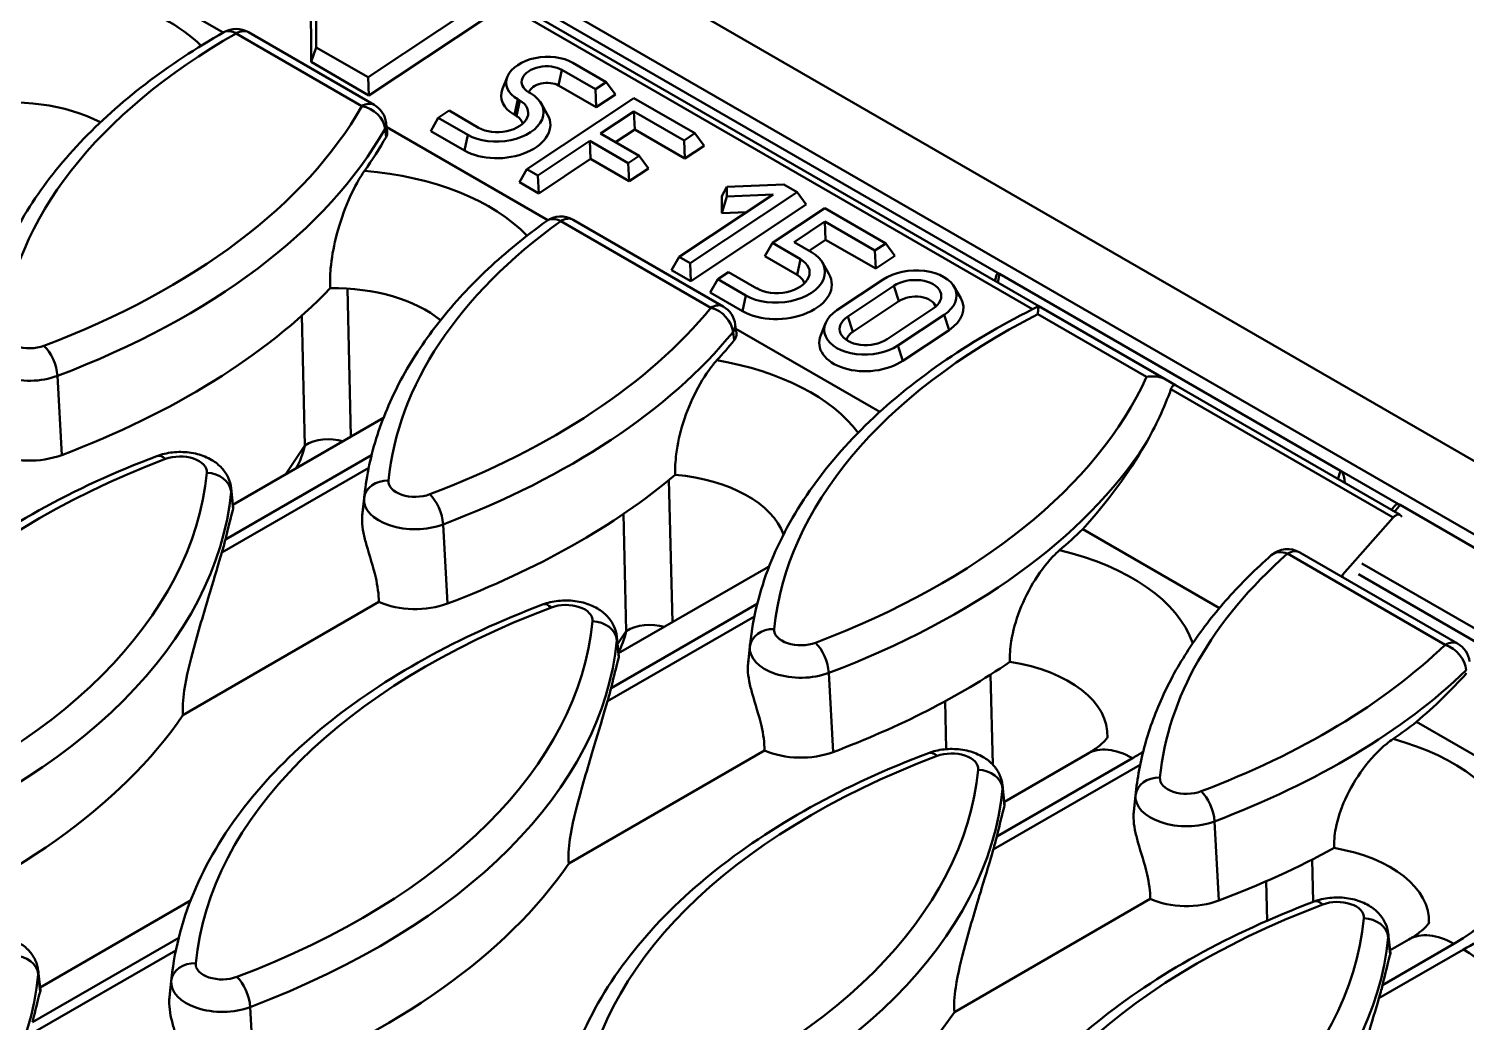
# Model space of a CAD drawing. Header units: millimetres. Extents: x 0 to 2219, y -32 to 1188.
# Drawn here: x 335.39 to 370.53, y 152.31 to 176.59 of the extents above; entities that cross this region are included whole.
import ezdxf

# ---------------------------------------------------------------- set-up
doc = ezdxf.new("R2010")
doc.units = ezdxf.units.MM
doc.header["$LTSCALE"] = 2
doc.layers.add('Sichtbar (ISO)', color=7, linetype='Continuous', lineweight=50)
doc.layers.add('Sichtbar schmal (ISO)', color=7, linetype='Continuous', lineweight=50)

msp = doc.modelspace()

# ---------------------------------------------------------------- linework, layer by layer
at = {"layer": 'Sichtbar (ISO)'}
for p, q in [((391.2896, 154.1523), (249.8683, 235.802)), ((325.0479, 190.0366), (360.0771, 169.8125)), ((340.1418, 176.4973), (335.3469, 179.2657)), ((342.4167, 176.1378), (342.4123, 178.0712)), ((342.2926, 175.7808), (342.2886, 177.5337)), ((346.3005, 177.1419), (343.6853, 175.4054)), ((346.5273, 176.8372), (343.7068, 174.9643)), ((340.7591, 176.5072), (343.8322, 174.7329)), ((342.2926, 175.7808), (342.4167, 176.1378)), ((343.6853, 175.4054), (342.4167, 176.1378)), ((343.7068, 174.9643), (342.2926, 175.7808)), ((348.6898, 175.7625), (349.5061, 175.2912)), ((343.7068, 174.9643), (343.6853, 175.4054)), ((347.0931, 175.423), (346.9734, 175.126)), ((349.2413, 175.1154), (348.425, 175.5867)), ((347.6086, 175.0445), (347.6557, 175.0173)), ((349.2628, 174.6743), (348.3435, 175.205)), ((349.5061, 175.2912), (349.2413, 175.1154)), ((349.2628, 174.6743), (349.2413, 175.1154)), ((349.7328, 174.9865), (349.2628, 174.6743)), ((349.7328, 174.9865), (349.5061, 175.2912)), ((347.3909, 174.8415), (347.3438, 174.8687)), ((347.5682, 173.1636), (350.1834, 174.9002)), ((347.9154, 174.7709), (348.074, 174.4926)), ((350.1834, 174.9002), (351.6745, 174.0392)), ((345.2153, 174.0934), (345.3997, 174.4156)), ((345.3997, 174.4156), (345.6645, 174.5914)), ((346.1217, 173.9987), (345.3997, 174.4156)), ((345.6645, 174.5914), (346.3865, 174.1745)), ((347.3095, 174.4599), (347.2623, 174.4871)), ((350.1841, 174.5711), (349.3677, 174.0289)), ((351.4098, 173.8634), (350.1841, 174.5711)), ((350.2056, 174.13), (350.1841, 174.5711)), ((344.1284, 174.28), (344.1535, 174.0786)), ((348.0803, 171.914), (344.1397, 174.1892)), ((346.0402, 173.6171), (345.2153, 174.0934)), ((349.3677, 174.0289), (350.3105, 173.4846)), ((350.2056, 174.13), (349.7345, 173.8172)), ((351.4312, 173.4224), (350.2056, 174.13)), ((351.6745, 174.0392), (351.4098, 173.8634)), ((351.9013, 173.7345), (351.6745, 174.0392)), ((349.1029, 173.8531), (347.8337, 173.0103)), ((350.0457, 173.3088), (349.1029, 173.8531)), ((349.1244, 173.412), (349.1029, 173.8531)), ((351.4312, 173.4224), (351.4098, 173.8634)), ((351.9013, 173.7345), (351.4312, 173.4224)), ((349.1244, 173.412), (347.8552, 172.5692)), ((350.0672, 172.8677), (349.1244, 173.412)), ((350.3105, 173.4846), (350.0457, 173.3088)), ((350.0672, 172.8677), (350.0457, 173.3088)), ((350.5373, 173.1799), (350.3105, 173.4846)), ((347.3837, 172.8414), (347.5682, 173.1636)), ((347.8337, 173.0103), (347.5682, 173.1636)), ((347.8552, 172.5692), (347.8337, 173.0103)), ((350.5373, 173.1799), (350.0672, 172.8677)), ((347.8552, 172.5692), (347.3837, 172.8414)), ((351.2889, 171.0154), (353.5898, 172.5433)), ((354.1696, 172.5987), (351.5544, 170.8621)), ((352.3311, 172.4984), (352.4556, 172.7278)), ((352.4556, 172.7278), (353.8438, 172.7868)), ((352.4561, 172.4951), (352.4556, 172.7278)), ((353.5898, 172.5433), (352.4561, 172.4951)), ((353.8438, 172.7868), (354.1696, 172.5987)), ((354.3964, 172.294), (354.1696, 172.5987)), ((354.3964, 172.294), (351.5759, 170.4211)), ((352.3321, 172.0853), (352.3311, 172.4984)), ((352.3321, 172.0853), (352.4561, 172.4951)), ((353.5668, 171.3576), (354.8469, 172.2077)), ((354.8469, 172.2077), (356.3381, 171.3467)), ((348.6972, 171.9241), (352.366, 169.8059)), ((352.9389, 172.111), (352.3321, 172.0853)), ((354.8477, 171.8785), (354.097, 171.3801)), ((356.0733, 171.1709), (354.8477, 171.8785)), ((354.8691, 171.4375), (354.8477, 171.8785)), ((353.3823, 171.0354), (353.5668, 171.3576)), ((354.2558, 170.9598), (353.5668, 171.3576)), ((354.097, 171.3801), (354.5205, 171.1356)), ((354.8691, 171.4375), (354.4638, 171.1684)), ((356.0948, 170.7299), (354.8691, 171.4375)), ((356.3381, 171.3467), (356.0733, 171.1709)), ((356.0948, 170.7299), (356.0733, 171.1709)), ((356.5648, 171.042), (356.3381, 171.3467)), ((351.1045, 170.6932), (351.2889, 171.0154)), ((351.5544, 170.8621), (351.2889, 171.0154)), ((351.5759, 170.4211), (351.5544, 170.8621)), ((354.1743, 170.5782), (353.3823, 171.0354)), ((354.7913, 170.8786), (354.9499, 170.6004)), ((356.5648, 171.042), (356.0948, 170.7299)), ((351.5759, 170.4211), (351.1045, 170.6932)), ((352.0473, 170.1489), (352.2317, 170.4711)), ((352.2317, 170.4711), (352.4965, 170.6469)), ((352.9207, 170.0733), (352.2317, 170.4711)), ((352.4965, 170.6469), (353.1855, 170.2491)), ((355.1437, 169.7128), (356.2719, 170.462)), ((359.022, 170.4816), (359.0127, 170.4271)), ((359.088, 170.621), (367.4884, 165.7711)), ((367.4538, 165.7869), (359.1154, 170.6011)), ((352.8393, 169.6917), (352.0473, 170.1489)), ((355.4092, 169.5595), (356.5374, 170.3087)), ((358.0127, 170.2864), (358.1712, 170.0081)), ((356.6615, 169.9358), (355.5333, 169.1866)), ((357.4975, 169.7544), (356.3693, 169.0052)), ((363.1856, 168.0178), (360.0771, 169.8125)), ((354.8688, 169.4011), (354.7491, 169.104)), ((357.763, 169.6011), (356.6348, 168.8519)), ((352.6617, 169.3573), (352.6885, 169.1523)), ((356.1941, 167.2295), (352.6742, 169.2618)), ((357.8872, 169.2282), (356.759, 168.479)), ((363.4201, 167.8824), (363.1856, 168.0178)), ((363.4201, 167.8824), (368.9136, 164.7108)), ((340.3815, 164.9593), (344.0607, 167.0834)), ((340.3382, 165.3624), (340.3886, 164.8933)), ((343.5957, 165.1895), (343.5539, 164.8006)), ((368.6961, 164.8363), (368.7957, 164.9515)), ((368.9163, 164.955), (378.5908, 159.3694)), ((368.7442, 164.6479), (367.5072, 163.2447)), ((364.4957, 162.4366), (361.1544, 164.3657)), ((366.4597, 163.7961), (370.3157, 161.5698)), ((349.8096, 161.3304), (353.4124, 163.4105)), ((339.1608, 159.8197), (343.9495, 162.5844)), ((349.7663, 161.7335), (349.8167, 161.2644)), ((353.0238, 161.5607), (352.982, 161.1717)), ((373.001, 157.5261), (369.315, 159.6542)), ((348.5889, 156.1908), (353.3776, 158.9556)), ((359.2377, 157.7015), (361.2692, 158.8744)), ((359.1944, 158.1046), (359.2448, 157.6355)), ((362.4519, 157.9318), (362.4101, 157.5428)), ((358.0169, 152.5619), (362.8057, 155.3267)), ((335.6675, 153.1654), (339.3466, 155.2896)), ((368.6225, 154.4757), (368.6729, 154.0066)), ((368.6658, 154.0726), (369.1259, 154.3383)), ((335.6242, 153.5685), (335.6746, 153.0994)), ((338.8816, 153.3957), (338.8399, 153.0067))]:
    msp.add_line(p, q, dxfattribs=at)
for centre, start, end in [((340.4591, 175.9876), 60, 119.70386), ((343.5322, 174.2133), 7.0897, 60), ((348.3972, 171.4045), 60, 125.74926), ((352.066, 169.2863), 7.4517, 60), ((366.1597, 163.2765), 60, 131.42535), ((370.0157, 161.0502), 7.75754, 60)]:
    msp.add_arc(centre, 0.6, start, end, dxfattribs=at)
for centre, major_axis, ratio, start_param, end_param in [((348.0168, 175.3156), (-0.9522, -0.0643), 0.6189493, 3.8866124, 7.0282051), ((348.0168, 175.3156), (-0.5776, -0.039), 0.6189493, 3.8866124, 7.0282051), ((346.8887, 174.508), (1.0853, 0.0733), 0.6189493, 3.8866124, 7.0282051), ((348.038, 175.0021), (-1.0975, -0.0741), 0.6189493, 5.9922772, 7.0282051), ((348.038, 175.0021), (-0.4323, -0.0292), 0.6189493, 3.8866124, 6.0299927), ((334.987, 172.9415), (3.2, 0), 0.5773503, 0.8315215, 1.8665024), ((346.8887, 174.508), (0.7106, 0.048), 0.6189493, 3.8866124, 7.0282051), ((346.9099, 174.1946), (1.2305, 0.0831), 0.6189493, 3.8866124, 6.5740934), ((346.9099, 174.1946), (0.5654, 0.0382), 0.6189493, 0.1245275, 0.7450197), ((325.1961, 177.5092), (19.91, 0), 0.5773503, 5.89143, 5.9680648), ((353.7206, 170.6045), (1.1318, 0.0765), 0.6189493, 3.8866124, 7.0282051), ((353.7206, 170.6045), (0.7572, 0.0511), 0.6189493, 3.8866124, 7.0282051), ((353.7418, 170.291), (1.2771, 0.0863), 0.6189493, 3.8866124, 6.5740934), ((353.7418, 170.291), (0.6119, 0.0413), 0.6189493, 0.0930663, 0.7450197), ((357.0175, 170.0315), (1.052, 0.0711), 0.6189493, 5.4574087, 8.5990014), ((357.0175, 170.0315), (0.6774, 0.0458), 0.6189493, 5.4574087, 8.5990014), ((359.1541, 170.0671), (-0.0601, 0.5551), 0.2405103, 0.0454619, 0.7021953), ((359.2603, 170.6891), (-0.2027, -0.0086), 0.5916926, 0.5303646, 0.7499196), ((325.1961, 175.8762), (-20.085, 0), 0.5773503, 2.1505075, 2.6352507), ((342.8437, 168.4054), (3.2, 0), 0.5773503, 0.6152651, 1.5966882), ((357.0386, 169.7181), (0.5321, 0.0359), 0.6189493, 0.1504622, 2.3158161), ((357.0386, 169.7181), (1.1973, 0.0809), 0.6189493, 5.4574087, 6.5740934), ((355.8893, 169.2824), (-1.052, -0.0711), 0.6189493, 5.4574087, 8.5990014), ((355.8893, 169.2824), (-0.6774, -0.0458), 0.6189493, 5.4574087, 8.5990014), ((355.9104, 168.9689), (-1.1973, -0.0809), 0.6189493, 5.9922772, 8.5990014), ((355.9104, 168.9689), (-0.5321, -0.0359), 0.6189493, 5.4574087, 6.1327231), ((334.6242, 173.8803), (-19.91, 0), 0.5773503, 2.6535477, 2.7010555), ((350.7258, 168.9797), (12.9143, 2.3285), 0.6955785, 5.7517842, 5.9004544), ((335.4068, 166.8726), (-1.445, 0), 0.5773503, 0.9113221, 2.1505075), ((343.9597, 169.8906), (-19.9238, -1.4024), 0.6188024, 2.5668764, 2.7461181), ((334.6242, 172.2473), (-20.085, 0), 0.5773503, 2.1505075, 2.5410656), ((350.7005, 163.8693), (3.2, 0), 0.5773503, 0.1980753, 1.4156219), ((367.6063, 165.8705), (-0.2083, -0.0079), 0.5609323, 0.7280661, 0.9476211), ((367.4223, 165.2934), (0.0141, 0.5142), 0.2834134, 5.114808, 5.9113908), ((368.9196, 164.789), (-0.1081, 0.176), 0.5635385, 5.7945313, 6.4600933), ((368.7853, 164.323), (0.108, 0.3963), 0.450394, 5.8566828, 7.0254639), ((320.4821, 165.7153), (19.91, 0), 0.5773503, 6.1148977, 6.1429316), ((344.0523, 170.2514), (-19.91, 0), 0.5773503, 2.5508831, 2.604055), ((367.8552, 163.1364), (-0.3997, -0.0261), 0.6185457, 5.7271089, 5.8894255), ((344.8349, 163.2438), (-1.445, 0), 0.5773503, 0.9113221, 2.1505075), ((344.0523, 168.6184), (-20.085, 0), 0.5773503, 2.1505075, 2.4383975), ((358.5572, 159.3332), (3.2, 0), 0.5773503, 6.2481417, 7.5963063), ((353.3878, 166.3979), (-19.9092, -1.4014), 0.6188024, 2.4532786, 2.5637305), ((329.9101, 162.0865), (19.91, 0), 0.5773503, 6.1148977, 6.1429316), ((320.4821, 164.0824), (20.085, 0), 0.5773503, 5.2921002, 5.9067594), ((353.4804, 166.6226), (-19.91, 0), 0.5773503, 2.4439766, 2.4903132), ((354.2629, 159.6149), (-1.445, 0), 0.5773503, 0.9113221, 2.1505075), ((339.3382, 158.4576), (19.91, 0), 0.5773503, 6.1148977, 6.1429316), ((353.4804, 164.9896), (-20.085, 0), 0.5773503, 2.1505075, 2.3293755), ((366.414, 154.7971), (3.2, 0), 0.5773503, 6.2481417, 7.5745235), ((329.9101, 160.4535), (20.085, 0), 0.5773503, 5.2921002, 5.9067594), ((363.691, 155.986), (-1.445, 0), 0.5773503, 0.9113221, 2.1505075), ((348.7663, 154.8287), (19.91, 0), 0.5773503, 6.1148977, 6.1429316), ((339.3382, 156.8246), (20.085, 0), 0.5773503, 5.2921002, 5.9067594)]:
    msp.add_ellipse(centre, major_axis=major_axis, ratio=ratio, start_param=start_param, end_param=end_param, dxfattribs=at)
for points, knots in [([(340.1618, 176.5087), (339.4726, 176.1156), (338.8309, 175.6921), (337.6556, 174.7911), (337.1221, 174.3136), (336.1757, 173.3124), (335.7627, 172.7886), (335.0689, 171.7038), (334.7881, 171.1426), (334.3691, 169.9952), (334.231, 169.4089), (334.1676, 168.8184)], [3.13560651, 3.13560651, 3.13560651, 3.13560651, 3.2815027, 3.2815027, 3.42739889, 3.42739889, 3.57329508, 3.57329508, 3.71919127, 3.71919127, 3.86508746, 3.86508746, 3.86508746, 3.86508746]), ([(344.1257, 173.9465), (344.1387, 173.9695), (344.1473, 173.9932), (344.1554, 174.0376), (344.156, 174.0582), (344.1535, 174.0786)], [0, 0, 0, 0, 0.031366057, 0.031366057, 0.057990317, 0.057990317, 0.057990317, 0.057990317]), ([(343.5977, 173.1202), (343.567, 173.0773), (343.5361, 173.0309), (343.3849, 172.7885), (343.266, 172.55), (343.0577, 172.0327), (342.9674, 171.7593), (342.8365, 171.2303), (342.7916, 170.9787), (342.7554, 170.5654), (342.7522, 170.4038), (342.7609, 170.2523)], [-2.65513622, -2.65513622, -2.65513622, -2.65513622, -2.59456927, -2.59456927, -2.3592991, -2.3592991, -2.14087091, -2.14087091, -1.94945056, -1.94945056, -1.81650424, -1.81650424, -1.81650424, -1.81650424]), ([(348.0466, 171.8915), (347.5332, 171.5218), (347.0571, 171.1326), (346.1873, 170.3193), (345.7936, 169.8952), (345.0954, 169.0171), (344.791, 168.563), (344.2782, 167.6309), (344.0699, 167.1529), (343.7553, 166.1807), (343.6491, 165.6866), (343.5957, 165.1895)], [3.25102436, 3.25102436, 3.25102436, 3.25102436, 3.37383698, 3.37383698, 3.4966496, 3.4966496, 3.61946222, 3.61946222, 3.74227484, 3.74227484, 3.86508746, 3.86508746, 3.86508746, 3.86508746]), ([(360.0762, 169.8126), (359.2693, 169.4144), (358.5151, 168.9776), (357.1314, 168.0355), (356.5018, 167.5302), (355.384, 166.4608), (354.8958, 165.8966), (354.0762, 164.7208), (353.7449, 164.1091), (353.2534, 162.8535), (353.0935, 162.2096), (353.0238, 161.5607)], [3.06331948, 3.06331948, 3.06331948, 3.06331948, 3.22367308, 3.22367308, 3.38402667, 3.38402667, 3.54438027, 3.54438027, 3.70473387, 3.70473387, 3.86508746, 3.86508746, 3.86508746, 3.86508746]), ([(360.0571, 169.6212), (360.0571, 169.6217), (360.0571, 169.6223), (360.0596, 169.6708), (360.0623, 169.7114), (360.0676, 169.7726), (360.0704, 169.7943), (360.0744, 169.8106), (360.0758, 169.8133), (360.0771, 169.8125)], [-0.00075249, -0.00075249, -0.00075249, -0.00075249, 0, 0, 0.06249259, 0.06249259, 0.1222276, 0.1222276, 0.15329503, 0.15329503, 0.15329503, 0.15329503]), ([(352.6332, 168.9785), (352.6537, 169.0036), (352.6688, 169.0302), (352.6878, 169.0847), (352.6917, 169.1127), (352.6894, 169.1444), (352.689, 169.1484), (352.6885, 169.1523)], [0, 0, 0, 0, 0.036031745, 0.036031745, 0.072228688, 0.072228688, 0.077367252, 0.077367252, 0.077367252, 0.077367252]), ([(352.2097, 168.4903), (352.179, 168.4569), (352.1482, 168.4212), (351.9747, 168.2078), (351.8338, 167.9878), (351.5828, 167.4985), (351.4728, 167.2344), (351.3069, 166.7084), (351.2481, 166.4513), (351.1955, 166.0238), (351.188, 165.8543), (351.195, 165.6946)], [-2.63741723, -2.63741723, -2.63741723, -2.63741723, -2.5881975, -2.5881975, -2.360308, -2.360308, -2.14360209, -2.14360209, -1.94586347, -1.94586347, -1.80675823, -1.80675823, -1.80675823, -1.80675823]), ([(363.1856, 168.0178), (363.1397, 168.0443), (363.0882, 168.0642), (362.9843, 168.0892), (362.9329, 168.0958), (362.8268, 168.099), (362.772, 168.0955), (362.7164, 168.087), (362.7156, 168.0869), (362.7148, 168.0867)], [0.37614005, 0.37614005, 0.37614005, 0.37614005, 0.42365803, 0.42365803, 0.46560045, 0.46560045, 0.50818732, 0.50818732, 0.50881868, 0.50881868, 0.50881868, 0.50881868]), ([(363.3106, 167.785), (363.312, 167.7889), (363.3135, 167.7926), (363.3157, 167.7982), (363.3164, 167.8), (363.3177, 167.8031), (363.3182, 167.8044), (363.3193, 167.8068), (363.3198, 167.808), (363.321, 167.8106), (363.3216, 167.812), (363.3238, 167.8168), (363.3255, 167.8201), (363.3403, 167.849), (363.3557, 167.8677), (363.3828, 167.8851), (363.3938, 167.8883), (363.4097, 167.887), (363.4152, 167.8853), (363.4201, 167.8824)], [-0.369997275, -0.369997275, -0.369997275, -0.369997275, -0.365252961, -0.365252961, -0.362832211, -0.362832211, -0.361171136, -0.361171136, -0.359550138, -0.359550138, -0.357605871, -0.357605871, -0.352805524, -0.352805524, -0.314503403, -0.314503403, -0.288599258, -0.288599258, -0.273960631, -0.273960631, -0.273960631, -0.273960631]), ([(340.3382, 165.3624), (340.3283, 165.4552), (340.3022, 165.5444), (340.2243, 165.713), (340.1702, 165.7899), (340.0356, 165.9372), (339.9521, 166.001), (339.7532, 166.1193), (339.6352, 166.1654), (339.3818, 166.2319), (339.2456, 166.2491), (338.9739, 166.2517), (338.8385, 166.2374), (338.6449, 166.1913), (338.5842, 166.173), (338.5244, 166.1504)], [0.8473015, 0.8473015, 0.8473015, 0.8473015, 1.0461813, 1.0461813, 1.2705319, 1.2705319, 1.5560441, 1.5560441, 1.9290652, 1.9290652, 2.3395873, 2.3395873, 2.7469542, 2.7469542, 2.9359057, 2.9359057, 2.9359057, 2.9359057]), ([(338.5244, 166.1504), (337.4996, 165.763), (336.5346, 165.3195), (334.7563, 164.3328), (333.943, 163.7895), (332.4957, 162.6177), (331.8618, 161.989), (330.7982, 160.6626), (330.3686, 159.9648), (329.7365, 158.5218), (329.5343, 157.7767), (329.4536, 157.0246)], [2.93590568, 2.93590568, 2.93590568, 2.93590568, 3.12174204, 3.12174204, 3.30757839, 3.30757839, 3.49341475, 3.49341475, 3.67925111, 3.67925111, 3.86508746, 3.86508746, 3.86508746, 3.86508746]), ([(340.3838, 164.8542), (340.3814, 164.8462), (340.379, 164.8378), (340.3375, 164.6924), (340.2872, 164.4804), (340.2197, 164.2033), (340.2083, 164.1568), (340.1965, 164.1084)], [0.70958265, 0.70958265, 0.70958265, 0.70958265, 0.73010989, 0.73010989, 1.0546565, 1.0546565, 1.11670002, 1.11670002, 1.11670002, 1.11670002]), ([(343.5438, 164.703), (343.5462, 164.7267), (343.5486, 164.7502), (343.552, 164.7826), (343.553, 164.7916), (343.5539, 164.8006)], [0.709582647, 0.709582647, 0.709582647, 0.709582647, 0.73010989, 0.73010989, 0.738013886, 0.738013886, 0.738013886, 0.738013886]), ([(343.9495, 162.5844), (343.9462, 162.7725), (343.9186, 162.9767), (343.8103, 163.4485), (343.7192, 163.7192), (343.6206, 164.0692), (343.5935, 164.1734), (343.5538, 164.376), (343.5415, 164.4745), (343.5377, 164.6091), (343.5393, 164.6564), (343.5438, 164.703)], [0.04336489, 0.04336489, 0.04336489, 0.04336489, 0.19996601, 0.19996601, 0.39993202, 0.39993202, 0.47560066, 0.47560066, 0.55126929, 0.55126929, 0.59299387, 0.59299387, 0.59299387, 0.59299387]), ([(340.1108, 163.79), (340.0313, 163.5207), (339.9349, 163.1954), (339.6986, 162.4095), (339.5536, 161.9375), (339.3396, 161.1492), (339.2424, 160.7636), (339.1769, 160.3166), (339.1641, 160.2041), (339.1531, 159.9968), (339.154, 159.9016), (339.1608, 159.8197)], [-1.1741314, -1.1741314, -1.1741314, -1.1741314, -0.8282199, -0.8282199, -0.4165788, -0.4165788, -0.1554996, -0.1554996, -0.0777498, -0.0777498, -0.0059838, -0.0059838, -0.0059838, -0.0059838]), ([(360.5884, 163.8493), (360.552, 163.8179), (360.5154, 163.7842), (360.3094, 163.582), (360.1427, 163.3711), (359.8455, 162.898), (359.7152, 162.641), (359.5171, 162.1259), (359.446, 161.8726), (359.3789, 161.4487), (359.3675, 161.2797), (359.3727, 161.1198)], [-2.63744717, -2.63744717, -2.63744717, -2.63744717, -2.58820798, -2.58820798, -2.36030601, -2.36030601, -2.14359689, -2.14359689, -1.94586937, -1.94586937, -1.80677467, -1.80677467, -1.80677467, -1.80677467]), ([(365.7627, 163.7264), (365.3815, 163.39), (365.029, 163.041), (364.3856, 162.3202), (364.0947, 161.9486), (363.5787, 161.1858), (363.3535, 160.7948), (362.9729, 159.9972), (362.8174, 159.5908), (362.5793, 158.7675), (362.4968, 158.3507), (362.4519, 157.9318)], [3.34760454, 3.34760454, 3.34760454, 3.34760454, 3.45110113, 3.45110113, 3.55459771, 3.55459771, 3.65809429, 3.65809429, 3.76159088, 3.76159088, 3.86508746, 3.86508746, 3.86508746, 3.86508746]), ([(347.9525, 162.5215), (346.9277, 162.1341), (345.9627, 161.6906), (344.1844, 160.7039), (343.371, 160.1607), (341.9238, 158.9888), (341.2899, 158.3601), (340.2263, 157.0338), (339.7967, 156.3359), (339.1646, 154.8929), (338.9624, 154.1478), (338.8816, 153.3957)], [2.93590568, 2.93590568, 2.93590568, 2.93590568, 3.12174204, 3.12174204, 3.30757839, 3.30757839, 3.49341475, 3.49341475, 3.67925111, 3.67925111, 3.86508746, 3.86508746, 3.86508746, 3.86508746]), ([(349.7663, 161.7335), (349.7564, 161.8263), (349.7303, 161.9155), (349.6523, 162.0841), (349.5983, 162.161), (349.4637, 162.3083), (349.3802, 162.3721), (349.1813, 162.4904), (349.0633, 162.5365), (348.8099, 162.6031), (348.6737, 162.6202), (348.402, 162.6228), (348.2666, 162.6085), (348.073, 162.5624), (348.0123, 162.5441), (347.9525, 162.5215)], [0.8473015, 0.8473015, 0.8473015, 0.8473015, 1.0461813, 1.0461813, 1.2705319, 1.2705319, 1.5560441, 1.5560441, 1.9290652, 1.9290652, 2.3395873, 2.3395873, 2.7469542, 2.7469542, 2.9359057, 2.9359057, 2.9359057, 2.9359057]), ([(349.8119, 161.2254), (349.8095, 161.2173), (349.8071, 161.209), (349.7656, 161.0635), (349.7152, 160.8515), (349.6478, 160.5745), (349.6364, 160.5279), (349.6246, 160.4795)], [0.70958265, 0.70958265, 0.70958265, 0.70958265, 0.73010989, 0.73010989, 1.0546565, 1.0546565, 1.11670002, 1.11670002, 1.11670002, 1.11670002]), ([(353.3776, 158.9556), (353.3743, 159.1437), (353.3467, 159.3479), (353.2384, 159.8196), (353.1473, 160.0903), (353.0486, 160.4404), (353.0216, 160.5445), (352.9819, 160.7471), (352.9696, 160.8456), (352.9658, 160.9802), (352.9674, 161.0276), (352.9719, 161.0741)], [0.04336489, 0.04336489, 0.04336489, 0.04336489, 0.19996601, 0.19996601, 0.39993202, 0.39993202, 0.47560066, 0.47560066, 0.55126929, 0.55126929, 0.59299387, 0.59299387, 0.59299387, 0.59299387]), ([(352.9719, 161.0741), (352.9743, 161.0978), (352.9767, 161.1214), (352.9801, 161.1538), (352.9811, 161.1628), (352.982, 161.1717)], [0.709582647, 0.709582647, 0.709582647, 0.709582647, 0.73010989, 0.73010989, 0.738013886, 0.738013886, 0.738013886, 0.738013886]), ([(349.5389, 160.1611), (349.4594, 159.8918), (349.363, 159.5665), (349.1267, 158.7806), (348.9817, 158.3086), (348.7677, 157.5203), (348.6705, 157.1347), (348.605, 156.6877), (348.5922, 156.5752), (348.5811, 156.368), (348.5821, 156.2727), (348.5889, 156.1908)], [-1.1741314, -1.1741314, -1.1741314, -1.1741314, -0.8282199, -0.8282199, -0.4165788, -0.4165788, -0.1554996, -0.1554996, -0.0777498, -0.0777498, -0.0059838, -0.0059838, -0.0059838, -0.0059838]), ([(361.2692, 158.8744), (361.373, 158.9343), (361.4607, 158.9938), (361.6018, 159.1029), (361.6551, 159.1525), (361.7298, 159.232), (361.7511, 159.2617), (361.7668, 159.2863), (361.769, 159.2907), (361.769, 159.2907)], [0, 0, 0, 0, 0.14416071, 0.14416071, 0.28832141, 0.28832141, 0.43248212, 0.43248212, 0.51332613, 0.51332613, 0.51332613, 0.51332613]), ([(368.7389, 159.2382), (368.6871, 159.2026), (368.6351, 159.1635), (368.3817, 158.9569), (368.184, 158.7466), (367.8376, 158.2786), (367.6875, 158.0265), (367.4637, 157.5291), (367.384, 157.2886), (367.3071, 156.8855), (367.2931, 156.7255), (367.2966, 156.573)], [-2.65525649, -2.65525649, -2.65525649, -2.65525649, -2.594613, -2.594613, -2.35929257, -2.35929257, -2.14085408, -2.14085408, -1.94947542, -1.94947542, -1.81657041, -1.81657041, -1.81657041, -1.81657041]), ([(357.3806, 158.8926), (356.3558, 158.5052), (355.3908, 158.0618), (353.6125, 157.075), (352.7991, 156.5318), (351.3519, 155.3599), (350.718, 154.7313), (349.6544, 153.4049), (349.2248, 152.707), (348.5927, 151.2641), (348.3905, 150.5189), (348.3097, 149.7668)], [2.93590568, 2.93590568, 2.93590568, 2.93590568, 3.12174204, 3.12174204, 3.30757839, 3.30757839, 3.49341475, 3.49341475, 3.67925111, 3.67925111, 3.86508746, 3.86508746, 3.86508746, 3.86508746]), ([(359.1944, 158.1046), (359.1845, 158.1974), (359.1584, 158.2866), (359.0804, 158.4553), (359.0264, 158.5321), (358.8918, 158.6795), (358.8083, 158.7433), (358.6094, 158.8616), (358.4914, 158.9076), (358.238, 158.9742), (358.1018, 158.9913), (357.8301, 158.994), (357.6947, 158.9796), (357.501, 158.9336), (357.4403, 158.9152), (357.3806, 158.8926)], [0.8473015, 0.8473015, 0.8473015, 0.8473015, 1.0461813, 1.0461813, 1.2705319, 1.2705319, 1.5560441, 1.5560441, 1.9290652, 1.9290652, 2.3395873, 2.3395873, 2.7469542, 2.7469542, 2.9359057, 2.9359057, 2.9359057, 2.9359057]), ([(359.24, 157.5965), (359.2376, 157.5884), (359.2351, 157.5801), (359.1937, 157.4347), (359.1433, 157.2227), (359.0759, 156.9456), (359.0645, 156.8991), (359.0527, 156.8507)], [0.70958265, 0.70958265, 0.70958265, 0.70958265, 0.73010989, 0.73010989, 1.0546565, 1.0546565, 1.11670002, 1.11670002, 1.11670002, 1.11670002]), ([(362.8057, 155.3267), (362.8024, 155.5148), (362.7748, 155.719), (362.6665, 156.1908), (362.5754, 156.4614), (362.4767, 156.8115), (362.4497, 156.9157), (362.41, 157.1182), (362.3977, 157.2167), (362.3939, 157.3513), (362.3955, 157.3987), (362.4, 157.4452)], [0.04336489, 0.04336489, 0.04336489, 0.04336489, 0.19996601, 0.19996601, 0.39993202, 0.39993202, 0.47560066, 0.47560066, 0.55126929, 0.55126929, 0.59299387, 0.59299387, 0.59299387, 0.59299387]), ([(362.4, 157.4452), (362.4024, 157.4689), (362.4048, 157.4925), (362.4082, 157.5249), (362.4092, 157.5339), (362.4101, 157.5428)], [0.709582647, 0.709582647, 0.709582647, 0.709582647, 0.73010989, 0.73010989, 0.738013886, 0.738013886, 0.738013886, 0.738013886]), ([(358.967, 156.5322), (358.8875, 156.2629), (358.7911, 155.9377), (358.5548, 155.1518), (358.4098, 154.6798), (358.1958, 153.8914), (358.0986, 153.5058), (358.0331, 153.0589), (358.0203, 152.9463), (358.0092, 152.7391), (358.0102, 152.6438), (358.0169, 152.5619)], [-1.1741314, -1.1741314, -1.1741314, -1.1741314, -0.8282199, -0.8282199, -0.4165788, -0.4165788, -0.1554996, -0.1554996, -0.0777498, -0.0777498, -0.0059838, -0.0059838, -0.0059838, -0.0059838]), ([(368.6225, 154.4757), (368.6126, 154.5686), (368.5865, 154.6578), (368.5085, 154.8264), (368.4544, 154.9033), (368.3199, 155.0506), (368.2364, 155.1144), (368.0375, 155.2327), (367.9195, 155.2787), (367.6661, 155.3453), (367.5299, 155.3625), (367.2582, 155.3651), (367.1228, 155.3507), (366.9291, 155.3047), (366.8684, 155.2864), (366.8087, 155.2638)], [0.8473015, 0.8473015, 0.8473015, 0.8473015, 1.0461813, 1.0461813, 1.2705319, 1.2705319, 1.5560441, 1.5560441, 1.9290652, 1.9290652, 2.3395873, 2.3395873, 2.7469542, 2.7469542, 2.9359057, 2.9359057, 2.9359057, 2.9359057]), ([(366.8087, 155.2638), (365.7839, 154.8764), (364.8189, 154.4329), (363.0406, 153.4462), (362.2272, 152.9029), (360.78, 151.7311), (360.1461, 151.1024), (359.0825, 149.776), (358.6529, 149.0781), (358.0207, 147.6352), (357.8186, 146.89), (357.7378, 146.138)], [2.93590568, 2.93590568, 2.93590568, 2.93590568, 3.12174204, 3.12174204, 3.30757839, 3.30757839, 3.49341475, 3.49341475, 3.67925111, 3.67925111, 3.86508746, 3.86508746, 3.86508746, 3.86508746]), ([(369.1259, 154.3383), (369.2298, 154.3983), (369.3175, 154.4577), (369.4586, 154.5668), (369.5119, 154.6164), (369.5865, 154.6959), (369.6079, 154.7256), (369.6235, 154.7502), (369.6257, 154.7546), (369.6257, 154.7546)], [6.28318531, 6.28318531, 6.28318531, 6.28318531, 6.42734601, 6.42734601, 6.57150672, 6.57150672, 6.71566743, 6.71566743, 6.79651144, 6.79651144, 6.79651144, 6.79651144]), ([(335.6242, 153.5685), (335.6142, 153.6613), (335.5882, 153.7505), (335.5102, 153.9192), (335.4561, 153.996), (335.3216, 154.1434), (335.2381, 154.2072), (335.0391, 154.3255), (334.9211, 154.3715), (334.6678, 154.4381), (334.5316, 154.4553), (334.2599, 154.4579), (334.1245, 154.4435), (333.9308, 154.3975), (333.8701, 154.3791), (333.8103, 154.3566)], [0.8473015, 0.8473015, 0.8473015, 0.8473015, 1.0461813, 1.0461813, 1.2705319, 1.2705319, 1.5560441, 1.5560441, 1.9290652, 1.9290652, 2.3395873, 2.3395873, 2.7469542, 2.7469542, 2.9359057, 2.9359057, 2.9359057, 2.9359057]), ([(368.6681, 153.9676), (368.6657, 153.9596), (368.6632, 153.9512), (368.6218, 153.8058), (368.5714, 153.5938), (368.504, 153.3167), (368.4926, 153.2702), (368.4808, 153.2218)], [0.70958265, 0.70958265, 0.70958265, 0.70958265, 0.73010989, 0.73010989, 1.0546565, 1.0546565, 1.11670002, 1.11670002, 1.11670002, 1.11670002]), ([(335.6697, 153.0604), (335.6673, 153.0523), (335.6649, 153.044), (335.6235, 152.8986), (335.5731, 152.6866), (335.5057, 152.4095), (335.4943, 152.363), (335.4825, 152.3146)], [0.70958265, 0.70958265, 0.70958265, 0.70958265, 0.73010989, 0.73010989, 1.0546565, 1.0546565, 1.11670002, 1.11670002, 1.11670002, 1.11670002]), ([(339.2355, 150.7906), (339.2321, 150.9787), (339.2046, 151.1829), (339.0962, 151.6547), (339.0052, 151.9253), (338.9065, 152.2754), (338.8795, 152.3796), (338.8397, 152.5822), (338.8275, 152.6806), (338.8237, 152.8152), (338.8253, 152.8626), (338.8297, 152.9091)], [0.04336489, 0.04336489, 0.04336489, 0.04336489, 0.19996601, 0.19996601, 0.39993202, 0.39993202, 0.47560066, 0.47560066, 0.55126929, 0.55126929, 0.59299387, 0.59299387, 0.59299387, 0.59299387]), ([(338.8297, 152.9091), (338.8321, 152.9328), (338.8346, 152.9564), (338.838, 152.9888), (338.8389, 152.9978), (338.8399, 153.0067)], [0.709582647, 0.709582647, 0.709582647, 0.709582647, 0.73010989, 0.73010989, 0.738013886, 0.738013886, 0.738013886, 0.738013886]), ([(368.395, 152.9034), (368.3156, 152.6341), (368.2192, 152.3088), (367.9829, 151.5229), (367.8379, 151.0509), (367.6239, 150.2626), (367.5267, 149.877), (367.4612, 149.43), (367.4484, 149.3175), (367.4373, 149.1102), (367.4383, 149.0149), (367.445, 148.933)], [-1.1741314, -1.1741314, -1.1741314, -1.1741314, -0.8282199, -0.8282199, -0.4165788, -0.4165788, -0.1554996, -0.1554996, -0.0777498, -0.0777498, -0.0059838, -0.0059838, -0.0059838, -0.0059838])]:
    msp.add_open_spline(points, degree=3, knots=knots, dxfattribs=at)
for points in [[(340.3886, 164.8933), (340.3897, 164.8826), (340.3881, 164.8694), (340.3838, 164.8542)], [(368.8707, 164.973), (368.8856, 164.9699), (368.9014, 164.9636), (368.9163, 164.955)], [(353.4124, 163.4105), (353.4392, 163.4259), (353.4649, 163.4414), (353.4896, 163.4567)], [(349.8167, 161.2644), (349.8178, 161.2538), (349.8162, 161.2405), (349.8119, 161.2254)], [(359.2448, 157.6355), (359.2459, 157.6249), (359.2443, 157.6116), (359.24, 157.5965)], [(368.6729, 154.0066), (368.674, 153.996), (368.6724, 153.9828), (368.6681, 153.9676)], [(335.6746, 153.0994), (335.6757, 153.0888), (335.6741, 153.0755), (335.6697, 153.0604)]]:
    msp.add_open_spline(points, degree=3, dxfattribs=at)
at = {"layer": 'Sichtbar schmal (ISO)'}
for p, q in [((389.734, 153.2542), (248.3126, 234.9038)), ((323.7646, 191.015), (359.088, 170.621)), ((324.9903, 189.9092), (359.9273, 169.7384)), ((343.5322, 174.7032), (340.4591, 176.4775)), ((348.3435, 175.205), (348.425, 175.5867)), ((347.2623, 174.4871), (347.3438, 174.8687)), ((347.3095, 174.4599), (347.3909, 174.8415)), ((344.1004, 174.1488), (344.1257, 173.9465)), ((346.0402, 173.6171), (346.1217, 173.9987)), ((352.066, 169.7762), (348.3972, 171.8944)), ((354.1743, 170.5782), (354.2558, 170.9598)), ((359.0792, 170.3887), (359.1154, 170.6011)), ((343.1804, 170.2427), (343.2659, 166.6246)), ((352.8393, 169.6917), (352.9207, 170.0733)), ((356.6615, 169.9358), (356.5374, 170.3087)), ((342.1402, 166.4084), (342.0652, 169.5823)), ((355.5333, 169.1866), (355.4092, 169.5595)), ((357.8872, 169.2282), (357.763, 169.6011)), ((360.0571, 169.6212), (362.7148, 168.0867)), ((352.6064, 169.1816), (352.6332, 168.9785)), ((356.759, 168.479), (356.6348, 168.8519)), ((336.0903, 168.1089), (336.1983, 166.1747)), ((363.3106, 167.785), (368.7442, 164.6479)), ((341.6704, 165.7034), (342.1402, 166.4084)), ((343.7005, 165.8625), (340.1108, 163.79)), ((340.1965, 164.1084), (343.7708, 166.172)), ((351.0405, 165.5662), (351.1227, 162.0885)), ((367.4538, 165.7869), (367.391, 165.5898)), ((367.4884, 165.7711), (368.8707, 164.973)), ((340.3387, 165.2774), (340.3838, 164.8542)), ((343.5889, 165.1232), (343.5438, 164.703)), ((368.7745, 164.7911), (368.9163, 164.955)), ((345.5184, 164.48), (345.6264, 162.5458)), ((349.997, 161.8723), (349.9292, 164.7382)), ((370.0157, 161.5401), (366.1597, 163.7664)), ((376.5901, 158.5554), (367.9763, 163.5286)), ((367.5072, 163.2447), (367.515, 163.1868)), ((367.8945, 163.2641), (376.461, 158.3182)), ((349.6246, 160.4795), (353.1989, 162.5431)), ((353.1286, 162.2337), (349.5389, 160.1611)), ((349.7668, 161.6485), (349.8119, 161.2254)), ((349.7855, 161.5549), (349.997, 161.8723)), ((353.017, 161.4943), (352.9719, 161.0741)), ((354.9465, 160.8511), (355.0545, 158.9169)), ((358.9024, 160.8108), (358.9544, 158.6107)), ((357.8147, 158.9875), (357.787, 160.1575)), ((362.5567, 158.6048), (358.967, 156.5322)), ((359.0527, 156.8507), (362.3692, 158.7654)), ((359.1949, 158.0196), (359.24, 157.5965)), ((362.4451, 157.8654), (362.4, 157.4452)), ((364.3746, 157.2222), (364.4826, 155.2881)), ((366.7588, 156.2892), (366.7833, 155.2542)), ((365.6633, 154.7965), (365.6405, 155.7603)), ((335.4825, 152.3146), (339.0568, 154.3782)), ((368.6229, 154.3908), (368.6681, 153.9676)), ((338.9865, 154.0687), (335.3967, 151.9962)), ((370.4588, 154.0949), (368.395, 152.9034)), ((368.4808, 153.2218), (370.2259, 154.2293)), ((335.6246, 153.4835), (335.6697, 153.0604)), ((338.8749, 153.3293), (338.8297, 152.9091)), ((340.8044, 152.6861), (340.9123, 150.752))]:
    msp.add_line(p, q, dxfattribs=at)
for centre, major_axis, ratio, start_param, end_param in [((334.987, 174.5745), (-5.3909, 0), 0.5773503, 3.6831865, 4.7548855), ((354.0174, 168.5553), (-19.2902, 0), 0.5773503, 5.491801, 6.2270729), ((340.4591, 175.9876), (-0.2973, 0.5212), 0.5738838, 5.5007624, 6.2831853), ((340.4591, 175.9876), (0.3, 0.5196), 0.5773503, 0, 0.7853982), ((325.1961, 178.1624), (19.2902, 0), 0.5773503, 5.2921002, 5.9673629), ((343.5322, 174.2133), (0.3, 0.5196), 0.5773503, 0, 0.7853982), ((343.5322, 174.2133), (0.5222, -0.2955), 0.7761137, 0.5011467, 1.9846766), ((325.1961, 177.7152), (19.8879, 0), 0.5773503, 5.2921002, 5.9673629), ((342.8437, 170.0384), (-5.3909, 0), 0.5773503, 3.6431481, 4.572068), ((363.4455, 164.9264), (-19.2902, 0), 0.5773503, 5.6072188, 6.2270729), ((348.3972, 171.4045), (-0.3505, 0.4869), 0.6369511, 5.4367453, 6.2831853), ((348.3972, 171.4045), (0.3, 0.5196), 0.5773503, 0, 0.7853982), ((334.6242, 174.5335), (-19.2902, 0), 0.5773503, 2.1505075, 2.7002509), ((352.066, 169.2863), (0.3, 0.5196), 0.5773503, 0, 0.7853982), ((352.066, 169.2863), (0.4644, -0.38), 0.7382593, 0.6306847, 2.1142146), ((372.8736, 161.2975), (-19.2902, 0), 0.5773503, 5.4390873, 6.2270729), ((335.4068, 169.1588), (-0.6502, 0), 0.5773503, 6.2270729, 8.4336928), ((334.6242, 174.0863), (19.8879, 0), 0.5773503, 5.2921002, 5.8418435), ((335.4068, 168.7116), (-1.2479, 0), 0.5773503, 6.2270729, 8.4336928), ((335.7629, 168.3549), (0.2122, -0.5612), 0.4472624, 0.9563656, 2.4398955), ((350.7005, 165.5023), (-5.3909, 0), 0.5773503, 3.5431354, 4.4286368), ((344.0523, 170.9046), (19.2902, 0), 0.5773503, 5.2921002, 6.027387), ((342.7057, 166.0648), (-0.7998, -0.0189), 0.6216604, 4.2225069, 5.4829222), ((341.5732, 166.7497), (-0.2035, -1.3266), 0.4643657, 0.9027061, 1.3823666), ((344.0523, 170.4574), (19.8879, 0), 0.5773503, 5.2921002, 5.9252827), ((349.3034, 156.7614), (-19.2902, 0), 0.5773503, 5.2921002, 6.2270729), ((338.7365, 165.5892), (-0.2122, 0.5612), 0.4472624, 5.5814881, 6.2831853), ((339.0927, 165.765), (0.6502, 0), 0.5773503, 6.2270729, 8.4336928), ((320.4821, 166.3685), (19.2902, 0), 0.5773503, 5.2921002, 6.2270729), ((339.7419, 165.254), (0.5972, -0.0581), 0.8152115, 0.1664141, 1.6499439), ((344.1857, 165.0611), (-0.5972, 0.0581), 0.8152115, 4.7915366, 6.2750665), ((344.8349, 165.53), (-0.6502, 0), 0.5773503, 6.2270729, 8.4336928), ((320.4821, 165.9213), (19.8879, 0), 0.5773503, 5.2921002, 6.2270729), ((339.0927, 165.3178), (1.2479, 0), 0.5773503, 6.2270729, 6.3450887), ((363.4455, 164.4792), (-19.8879, 0), 0.5773503, 6.221282, 6.2270729), ((345.191, 164.726), (0.2122, -0.5612), 0.4472624, 0.9563656, 2.4398955), ((344.8349, 165.0828), (-1.2479, 0), 0.5773503, 6.2270729, 8.4336928), ((358.5572, 160.9662), (5.3909, 0), 0.5773503, 0.1975008, 1.1844718), ((382.3017, 157.6687), (-19.2902, 0), 0.5773503, 5.703799, 6.2270729), ((366.1597, 163.2765), (-0.397, 0.4499), 0.6832434, 5.3712595, 6.2831853), ((366.1597, 163.2765), (0.3, 0.5196), 0.5773503, 0, 0.7853982), ((354.5124, 161.5052), (-1.1, 1.9053), 0.5773503, 6.2182806, 6.2831853), ((358.7315, 153.1326), (-19.2902, 0), 0.5773503, 5.2921002, 6.2270729), ((348.1646, 161.9603), (-0.2122, 0.5612), 0.4472624, 5.5814881, 6.2831853), ((348.5208, 162.1361), (0.6502, 0), 0.5773503, 6.2270729, 8.4336928), ((329.9101, 162.7397), (19.2902, 0), 0.5773503, 5.2921002, 6.2270729), ((349.17, 161.6252), (0.5972, -0.0581), 0.8152115, 0.1664141, 1.6499439), ((350.5625, 161.5287), (-0.7998, -0.0189), 0.6216604, 4.2225069, 5.4829222), ((329.9101, 162.2925), (19.8879, 0), 0.5773503, 5.2921002, 6.2270729), ((348.5208, 161.6889), (1.2479, 0), 0.5773503, 6.2270729, 6.3450887), ((349.43, 162.2136), (-0.2035, -1.3266), 0.4643657, 0.9392608, 1.3823666), ((353.6138, 161.4322), (-0.5972, 0.0581), 0.8152115, 4.7915366, 6.2750665), ((354.2629, 161.9011), (-0.6502, 0), 0.5773503, 6.2270729, 8.4336928), ((354.2629, 161.4539), (-1.2479, 0), 0.5773503, 6.2270729, 8.4336928), ((372.8736, 160.8503), (-19.8879, 0), 0.5773503, 6.221282, 6.2270729), ((354.6191, 161.0971), (0.2122, -0.5612), 0.4472624, 0.9563656, 2.4398955), ((353.4804, 167.2758), (-19.2902, 0), 0.5773503, 2.1505075, 2.6005842), ((370.0157, 161.0502), (0.3, 0.5196), 0.5773503, 0, 0.7853982), ((370.0157, 161.0502), (0.4157, -0.4326), 0.6998925, 0.716748, 2.2002779), ((353.4804, 166.8286), (19.8879, 0), 0.5773503, 5.2921002, 5.7421768), ((366.414, 156.4301), (5.3909, 0), 0.5773503, 5.4977871, 7.4080796), ((368.1596, 149.5037), (-19.2902, 0), 0.5773503, 5.2921002, 6.2270729), ((357.5927, 158.3314), (-0.2122, 0.5612), 0.4472624, 5.5814881, 6.2831853), ((357.9489, 158.5072), (0.6502, 0), 0.5773503, 6.2270729, 8.4336928), ((362.3692, 156.9691), (-1.1, 1.9053), 0.5773503, 5.4977871, 6.2831853), ((358.5572, 160.9662), (5.3909, 0), 0.5773503, 5.4977871, 5.5688689), ((339.3382, 159.1108), (19.2902, 0), 0.5773503, 5.2921002, 6.2270729), ((358.5981, 157.9963), (0.5972, -0.0581), 0.8152115, 0.1664141, 1.6499439), ((363.0419, 157.8034), (-0.5972, 0.0581), 0.8152115, 4.7915366, 6.2750665), ((363.691, 158.2722), (-0.6502, 0), 0.5773503, 6.2270729, 8.4336928), ((339.3382, 158.6636), (19.8879, 0), 0.5773503, 5.2921002, 6.2270729), ((357.9489, 158.06), (1.2479, 0), 0.5773503, 6.2270729, 6.3450887), ((363.691, 157.825), (-1.2479, 0), 0.5773503, 6.2270729, 8.4336928), ((382.3017, 157.2215), (-19.8879, 0), 0.5773503, 6.221282, 6.2270729), ((364.0472, 157.4682), (0.2122, -0.5612), 0.4472624, 0.9563656, 2.4398955), ((377.5877, 145.8748), (-19.2902, 0), 0.5773503, 5.2921002, 6.2270729), ((367.0208, 154.7025), (-0.2122, 0.5612), 0.4472624, 5.5814881, 6.2831853), ((367.377, 154.8784), (0.6502, 0), 0.5773503, 6.2270729, 8.4336928), ((348.7663, 155.4819), (19.2902, 0), 0.5773503, 5.2921002, 6.2270729), ((368.0262, 154.3674), (0.5972, -0.0581), 0.8152115, 0.1664141, 1.6499439), ((374.2707, 151.894), (-5.3909, 0), 0.5773503, 5.1607706, 5.4977871), ((348.7663, 155.0347), (19.8879, 0), 0.5773503, 5.2921002, 6.2270729), ((367.377, 154.4312), (1.2479, 0), 0.5773503, 6.2270729, 6.3450887), ((370.2259, 152.433), (-1.1, 1.9053), 0.5773503, 5.4977871, 6.2831853), ((335.0278, 153.4602), (0.5972, -0.0581), 0.8152115, 0.1664141, 1.6499439), ((370.4588, 152.2986), (1.1, -1.9053), 0.5773503, 0.8764329, 2.3561945), ((334.3787, 153.5239), (1.2479, 0), 0.5773503, 6.2270729, 6.3450887), ((339.4716, 153.2673), (-0.5972, 0.0581), 0.8152115, 4.7915366, 6.2750665), ((340.1208, 153.7361), (-0.6502, 0), 0.5773503, 6.2270729, 8.4336928), ((315.768, 154.1275), (19.8879, 0), 0.5773503, 5.2921002, 6.2270729), ((340.1208, 153.2889), (-1.2479, 0), 0.5773503, 6.2270729, 8.4336928), ((358.7315, 152.6854), (-19.8879, 0), 0.5773503, 6.221282, 6.2270729), ((340.477, 152.9322), (0.2122, -0.5612), 0.4472624, 0.9563656, 2.4398955)]:
    msp.add_ellipse(centre, major_axis=major_axis, ratio=ratio, start_param=start_param, end_param=end_param, dxfattribs=at)
for points in [[(344.1275, 174.2873), (344.1331, 174.2418), (344.124, 174.1945), (344.1004, 174.1488)], [(352.6608, 169.3641), (352.6685, 169.3041), (352.6498, 169.2405), (352.6064, 169.1816)]]:
    msp.add_open_spline(points, degree=3, dxfattribs=at)

doc.saveas('drawing.dxf')
